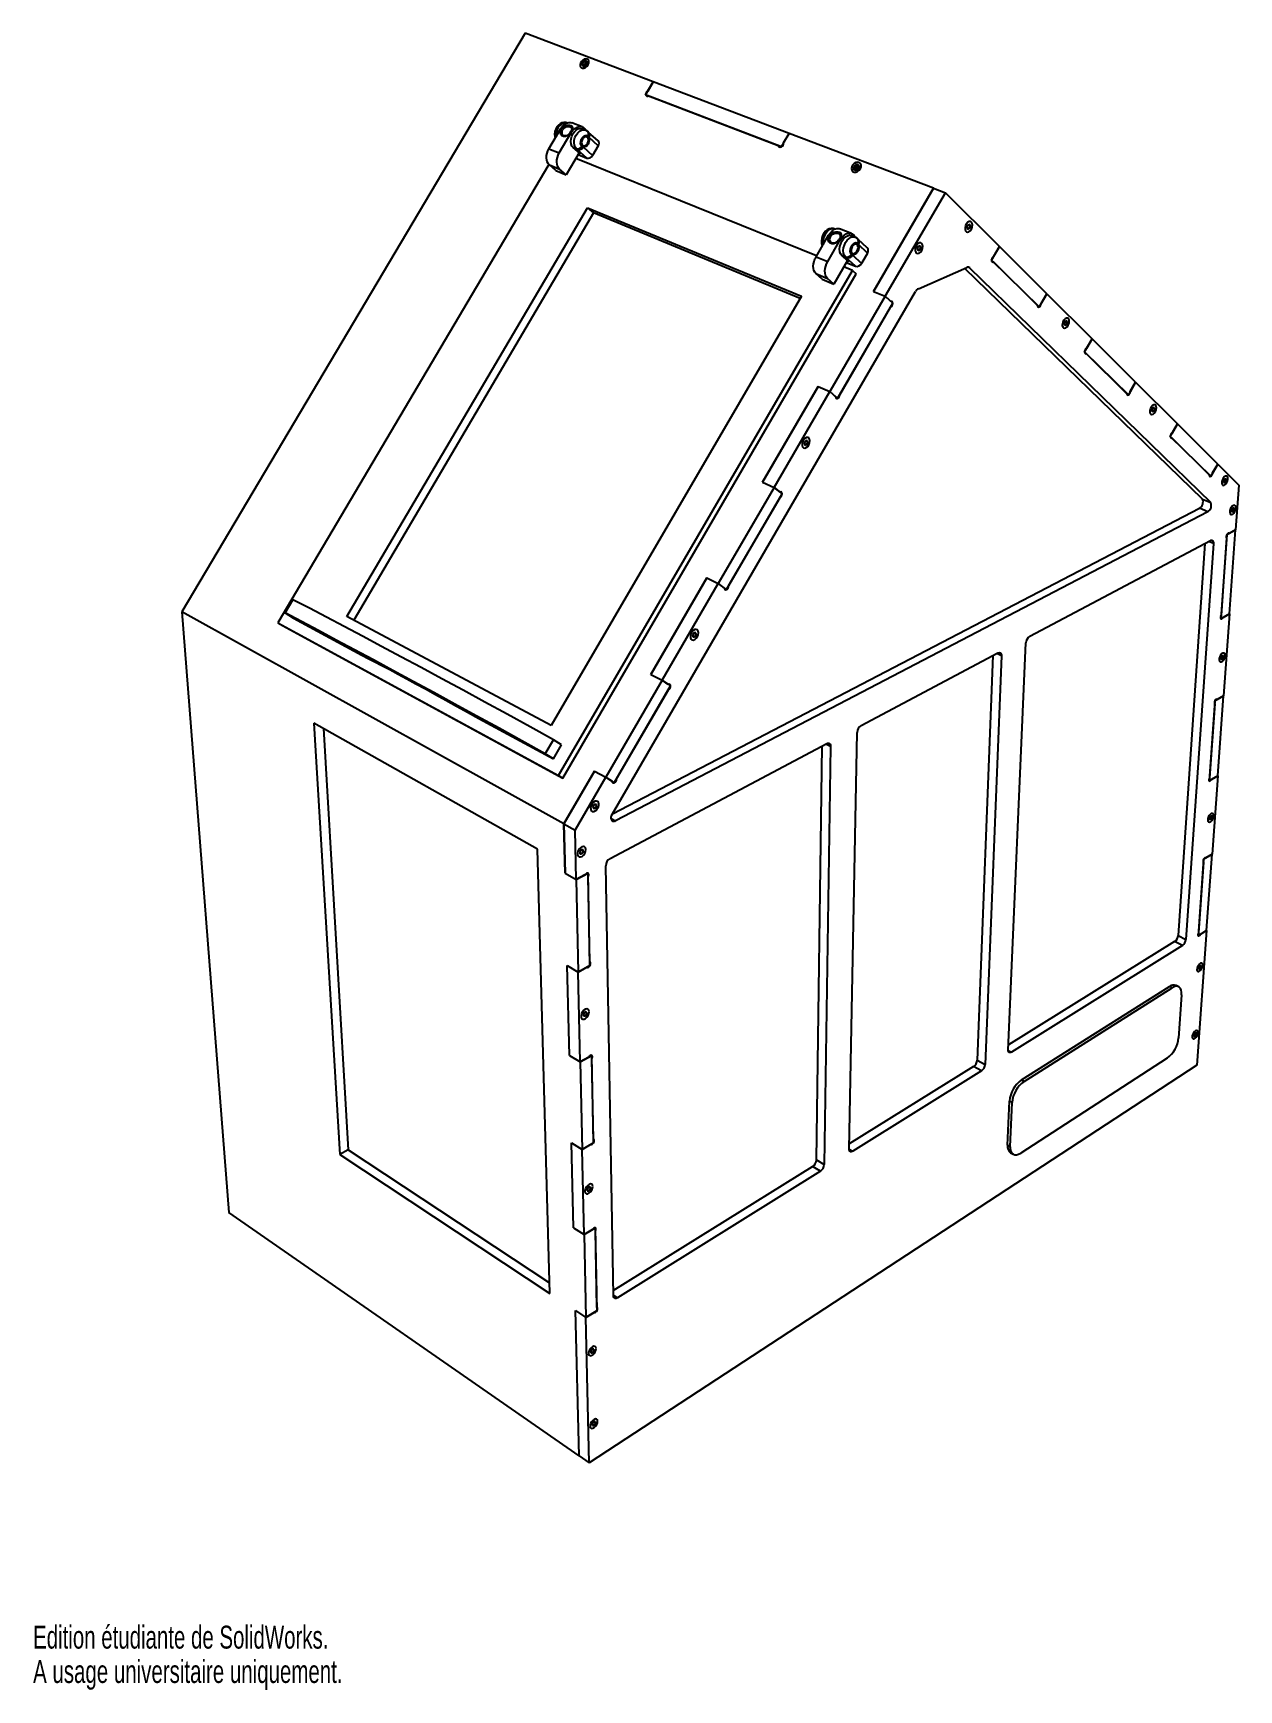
# Model space of a CAD drawing. Extents: x 0 to 270, y 0 to 372.
import ezdxf
from ezdxf.enums import TextEntityAlignment as Align

# ---------------------------------------------------------------- set-up
doc = ezdxf.new("R2010")
doc.units = 0
doc.layers.get('0').update_dxf_attribs({"linetype": 'CONTINUOUS'})

msp = doc.modelspace()

# ---------------------------------------------------------------- linework, layer by layer
at = {"color": 7, "linetype": 'CONTINUOUS'}
for p, q in [((110.38, 371.72), (33.37, 241.87)), ((139.13, 360.79), (110.38, 371.72)), ((123.63, 365.33), (123.28, 364.93)), ((123.28, 364.93), (123.35, 364.51)), ((123.61, 364.62), (123.28, 364.93)), ((123.35, 364.51), (123.77, 364.49)), ((123.97, 365.02), (123.61, 364.62)), ((123.61, 364.62), (123.63, 364.49)), ((124.06, 365.31), (123.63, 365.33)), ((123.97, 365.02), (123.63, 365.33)), ((123.77, 364.49), (124.13, 364.89)), ((124.1, 365.02), (123.97, 365.02)), ((124.13, 364.89), (124.06, 365.31)), ((137.42, 357.9), (139.13, 360.79)), ((139.13, 360.79), (137.91, 358.71)), ((169.61, 349.21), (139.13, 360.79)), ((137.42, 357.9), (137.78, 357.57)), ((167.86, 346.22), (137.42, 357.9)), ((138.09, 357.64), (167.15, 346.49)), ((115.72, 345.78), (118.4, 350.32)), ((118.4, 350.32), (118.54, 350.26)), ((120.58, 349.45), (120.73, 349.39)), ((123.19, 350.69), (120.87, 351.62)), ((123.92, 349.95), (123.19, 350.24)), ((126.76, 347.56), (124.63, 349.45)), ((115.72, 345.78), (118.04, 344.84)), ((118.04, 344.84), (120.73, 349.39)), ((118.82, 348.8), (118.84, 348.78)), ((121.16, 346.04), (121.89, 345.75)), ((122.62, 344.76), (121.16, 346.04)), ((122.11, 345.56), (121.89, 345.75)), ((123.07, 346.36), (123.18, 346.32)), ((123.37, 346.18), (125.51, 344.3)), ((124.12, 348.71), (124, 348.76)), ((124.21, 346.75), (124.26, 346.82)), ((124.57, 347.6), (124.58, 347.69)), ((126.79, 346.47), (124.66, 348.36)), ((126.79, 346.47), (125.51, 344.3)), ((167.51, 346.16), (167.15, 346.49)), ((167.86, 346.22), (169.61, 349.21)), ((168.36, 347.07), (169.61, 349.21)), ((201.98, 336.91), (169.61, 349.21)), ((115.67, 342.28), (54.92, 239.42)), ((115.81, 342.15), (118.12, 341.2)), ((117.28, 340.88), (115.81, 342.15)), ((122.51, 344.87), (119.59, 339.94)), ((175.75, 321.74), (121.73, 343.56)), ((124.25, 343.69), (122.11, 345.56)), ((122.28, 344.48), (124.25, 343.69)), ((122.45, 344.78), (122.59, 344.72)), ((184.57, 342.08), (184.19, 341.66)), ((185.04, 342.06), (184.57, 342.08)), ((184.89, 341.78), (184.57, 342.08)), ((185.13, 341.61), (185.04, 342.06)), ((117.28, 340.88), (119.59, 339.94)), ((119.59, 339.94), (118.12, 341.2)), ((184.19, 341.66), (184.28, 341.21)), ((184.51, 341.35), (184.19, 341.66)), ((184.28, 341.21), (184.75, 341.18)), ((184.89, 341.78), (184.51, 341.35)), ((184.51, 341.35), (184.54, 341.19)), ((184.75, 341.18), (185.13, 341.61)), ((185.1, 341.77), (184.89, 341.78)), ((201.98, 336.91), (188.51, 313.74)), ((188.51, 313.74), (201.98, 336.9)), ((191.16, 312.67), (204.65, 335.89)), ((201.98, 336.9), (201.98, 336.91)), ((201.98, 336.9), (204.65, 335.89)), ((204.65, 335.89), (216.76, 323.82)), ((70.35, 240.86), (124.37, 332.55)), ((125.72, 331.39), (71.92, 240.03)), ((124.37, 332.55), (172.38, 312.68)), ((124.37, 332.55), (125.72, 331.39)), ((172.09, 312.17), (125.72, 331.39)), ((179.87, 327.75), (179.8, 327.78)), ((183.56, 326.78), (180.94, 327.81)), ((209.57, 328.38), (209.55, 327.85)), ((209.55, 327.85), (209.88, 327.73)), ((209.91, 328.78), (209.57, 328.38)), ((209.88, 327.73), (210.21, 328.14)), ((210.23, 328.66), (209.91, 328.78)), ((210.21, 328.14), (210.23, 328.66)), ((175.65, 321.56), (178.46, 326.38)), ((178.26, 320.51), (181.08, 325.34)), ((178.46, 326.38), (178.62, 326.32)), ((180.91, 325.4), (181.08, 325.34)), ((184.38, 325.96), (183.56, 326.29)), ((184.62, 324.65), (184.53, 324.68)), ((184.56, 324.66), (184.79, 324.54)), ((185.05, 323.75), (185.04, 323.9)), ((187.14, 323.52), (185.11, 325.43)), ((187.19, 322.37), (185.16, 324.28)), ((198.42, 323.61), (198.41, 323.08)), ((198.77, 324.01), (198.42, 323.61)), ((199.1, 323.89), (198.77, 324.01)), ((199.08, 323.37), (199.1, 323.89)), ((215.01, 320.8), (216.76, 323.83)), ((216.76, 323.82), (215.48, 321.6)), ((216.76, 323.83), (216.76, 323.83)), ((227.38, 313.25), (216.76, 323.83)), ((175.65, 321.56), (178.26, 320.51)), ((182.67, 320.67), (179.61, 315.42)), ((181.4, 321.85), (182.22, 321.52)), ((182.8, 320.55), (181.4, 321.85)), ((182.43, 321.33), (182.22, 321.52)), ((184.47, 319.43), (182.43, 321.33)), ((182.43, 320.25), (184.47, 319.43)), ((182.61, 320.57), (182.74, 320.52)), ((183.52, 322.15), (183.61, 322.11)), ((183.81, 321.96), (185.85, 320.06)), ((184.43, 322.36), (184.54, 322.46)), ((187.19, 322.37), (185.85, 320.06)), ((198.41, 323.08), (198.74, 322.96)), ((198.74, 322.96), (199.08, 323.37)), ((215.01, 320.8), (225.67, 310.29)), ((215.06, 320.54), (215.43, 320.39)), ((215.43, 320.39), (225.27, 310.69)), ((117.84, 205.15), (183.82, 318.48)), ((118.82, 204.53), (184.67, 317.69)), ((175.6, 317.77), (178.21, 316.7)), ((177.01, 316.48), (175.6, 317.77)), ((177.01, 316.48), (179.61, 315.42)), ((179.61, 315.42), (178.21, 316.7)), ((183.82, 318.48), (181.85, 319.27)), ((183.82, 318.48), (184.67, 317.69)), ((198.62, 314.38), (209.48, 319.13)), ((262.31, 267.18), (209.04, 318.94)), ((210.1, 319.05), (264.17, 266.4)), ((172.38, 312.68), (116.23, 216.35)), ((129.96, 196.56), (197.96, 313.73)), ((191.16, 312.67), (178.74, 291.28)), ((188.51, 313.74), (191.16, 312.67)), ((192.41, 311.51), (191.16, 312.67)), ((191.16, 312.67), (192.86, 311.1)), ((227.38, 313.25), (225.67, 310.29)), ((226.12, 311.07), (227.38, 313.25)), ((227.38, 313.25), (237.56, 303.11)), ((227.38, 313.25), (227.38, 313.25)), ((180.47, 289.77), (192.86, 311.1)), ((180.95, 290.6), (192.38, 310.27)), ((192.38, 310.27), (192.38, 310.27)), ((225.3, 310.44), (225.67, 310.29)), ((226.12, 311.07), (226.12, 311.07)), ((231.38, 306.77), (231.36, 306.27)), ((231.36, 306.27), (231.65, 306.17)), ((231.7, 307.16), (231.38, 306.77)), ((231.65, 306.17), (231.97, 306.56)), ((232, 307.05), (231.7, 307.16)), ((231.97, 306.56), (232, 307.05)), ((235.89, 300.21), (237.56, 303.11)), ((237.56, 303.11), (236.33, 300.98)), ((247.33, 293.38), (237.56, 303.11)), ((237.56, 303.11), (237.56, 303.11)), ((235.89, 300.21), (245.7, 290.53)), ((235.92, 299.97), (236.27, 299.83)), ((236.27, 299.83), (245.32, 290.9)), ((163.66, 270.99), (176.11, 292.41)), ((176.11, 292.41), (163.66, 270.99)), ((166.25, 269.8), (178.74, 291.28)), ((176.11, 292.41), (178.74, 291.28)), ((176.11, 292.41), (178.74, 291.28)), ((176.11, 292.41), (176.11, 292.41)), ((178.74, 291.28), (180.01, 290.17)), ((180.47, 289.77), (178.74, 291.28)), ((180.04, 289.96), (180.47, 289.77)), ((180.95, 290.6), (180.95, 290.6)), ((245.35, 290.67), (245.7, 290.53)), ((247.33, 293.38), (245.7, 290.53)), ((246.13, 291.29), (247.33, 293.38)), ((246.13, 291.29), (246.13, 291.29)), ((247.33, 293.38), (256.72, 284.03)), ((247.33, 293.38), (247.33, 293.38)), ((250.98, 287.34), (250.96, 286.87)), ((250.96, 286.87), (251.23, 286.78)), ((251.29, 287.72), (250.98, 287.34)), ((251.23, 286.78), (251.54, 287.16)), ((251.57, 287.62), (251.29, 287.72)), ((251.54, 287.16), (251.57, 287.62)), ((255.12, 281.24), (256.72, 284.03)), ((256.72, 284.03), (255.54, 281.98)), ((256.71, 284.03), (256.72, 284.03)), ((265.74, 275.04), (256.72, 284.03)), ((173.04, 279.91), (173.03, 279.4)), ((173.03, 279.4), (173.38, 279.3)), ((173.39, 280.33), (173.04, 279.91)), ((173.38, 279.3), (173.73, 279.72)), ((173.73, 280.23), (173.39, 280.33)), ((173.73, 279.72), (173.73, 280.23)), ((255.12, 281.24), (264.17, 272.3)), ((255.14, 281.02), (255.47, 280.88)), ((255.47, 280.88), (263.83, 272.64)), ((263.85, 272.44), (264.17, 272.3)), ((265.74, 275.04), (264.17, 272.3)), ((264.59, 273.03), (265.74, 275.04)), ((264.59, 273.03), (264.59, 273.03)), ((265.74, 275.04), (270.49, 270.31)), ((265.74, 275.04), (265.74, 275.04)), ((267.09, 271.38), (267.06, 270.93)), ((267.38, 271.75), (267.09, 271.38)), ((267.64, 271.66), (267.38, 271.75)), ((267.61, 271.22), (267.64, 271.66)), ((166.25, 269.8), (153.72, 248.22)), ((155.55, 246.85), (168.04, 268.36)), ((163.66, 270.99), (166.25, 269.8)), ((167.57, 268.74), (166.25, 269.8)), ((166.25, 269.8), (168.04, 268.36)), ((267.06, 270.93), (267.32, 270.85)), ((267.32, 270.85), (267.61, 271.22)), ((270.49, 270.31), (269.76, 260.25)), ((129.97, 196.58), (261.65, 265.11)), ((263.51, 264.32), (130.69, 194.95)), ((156.03, 247.68), (167.56, 267.53)), ((167.56, 267.53), (167.56, 267.53)), ((263.51, 264.32), (261.65, 265.11)), ((262.31, 267.18), (264.17, 266.4)), ((268.88, 264.82), (268.85, 264.38)), ((268.85, 264.38), (269.11, 264.3)), ((269.17, 265.18), (268.88, 264.82)), ((269.11, 264.3), (269.39, 264.66)), ((269.43, 265.1), (269.17, 265.18)), ((269.39, 264.66), (269.43, 265.1)), ((267.79, 259.2), (269.76, 260.25)), ((269.76, 260.25), (268.31, 259.48)), ((268.4, 241.41), (269.76, 260.25)), ((223.58, 236.42), (264.1, 257.88)), ((262.87, 257.23), (256.86, 169.25)), ((264.77, 257.23), (258.6, 168.36)), ((267.79, 259.2), (266.44, 240.34)), ((267.73, 258.46), (266.49, 241.06)), ((268.2, 259.52), (268.31, 259.48)), ((138.58, 227.85), (151.15, 249.47)), ((151.15, 249.47), (138.58, 227.85)), ((151.15, 249.47), (153.72, 248.22)), ((151.15, 249.47), (153.72, 248.22)), ((151.15, 249.47), (151.15, 249.47)), ((141.13, 226.55), (153.72, 248.22)), ((153.72, 248.22), (155.06, 247.21)), ((155.55, 246.85), (153.72, 248.22)), ((155.08, 247.08), (155.55, 246.85)), ((156.03, 247.68), (156.03, 247.68)), ((119.08, 194.31), (33.37, 241.87)), ((33.37, 241.87), (43.91, 107.11)), ((56.53, 241.64), (58.28, 244.6)), ((56.53, 241.64), (58.41, 240.45)), ((54.92, 239.42), (55.92, 238.79)), ((54.92, 239.42), (117.84, 205.15)), ((55.92, 238.79), (118.82, 204.53)), ((58.41, 240.45), (73.76, 232.14)), ((116.23, 216.35), (70.35, 240.86)), ((268.4, 241.41), (266.44, 240.34)), ((266.96, 240.62), (268.4, 241.41)), ((268.4, 241.41), (267.07, 223.03)), ((148.35, 237.23), (148, 236.8)), ((148, 236.8), (148, 236.3)), ((148, 236.3), (148.36, 236.22)), ((148.71, 237.15), (148.35, 237.23)), ((148.36, 236.22), (148.71, 236.65)), ((148.71, 236.65), (148.71, 237.15)), ((218.75, 143.55), (222.71, 234.91)), ((185.75, 216.39), (216.44, 232.64)), ((215.33, 232.05), (211.82, 141.29)), ((217.23, 232), (213.57, 140.32)), ((266.5, 231.68), (266.47, 231.26)), ((266.47, 231.26), (266.73, 231.2)), ((266.79, 232.05), (266.5, 231.68)), ((266.73, 231.2), (267.01, 231.56)), ((267.04, 231.98), (266.79, 232.05)), ((267.01, 231.56), (267.04, 231.98)), ((138.58, 227.85), (141.13, 226.55)), ((141.13, 226.55), (128.48, 204.78)), ((130.39, 203.54), (143, 225.24)), ((130.88, 204.38), (142.51, 224.41)), ((142.5, 225.59), (141.13, 226.55)), ((141.13, 226.55), (143, 225.24)), ((142.51, 224.41), (142.51, 224.41)), ((265.13, 221.92), (263.85, 203.94)), ((265.08, 221.22), (263.89, 204.63)), ((265.13, 221.92), (267.07, 223.03)), ((265.56, 222.25), (265.64, 222.22)), ((267.07, 223.03), (265.64, 222.22)), ((265.76, 205.07), (267.07, 223.03)), ((63, 216.87), (68.83, 120.13)), ((113.12, 188.61), (63, 216.87)), ((65.11, 215.69), (70.67, 121.17)), ((99.99, 217.93), (116.74, 208.86)), ((114.91, 210.04), (116.75, 213.19)), ((116.74, 208.86), (118.57, 212.01)), ((118.57, 212.01), (116.75, 213.19)), ((129.42, 186.56), (178.04, 212.31)), ((183.05, 121.31), (184.85, 214.82)), ((116.74, 208.86), (114.91, 210.04)), ((175.72, 118.89), (177.04, 211.78)), ((178.92, 211.67), (177.48, 117.84)), ((117.84, 205.15), (118.82, 204.53)), ((119.08, 194.31), (125.96, 206.14)), ((125.96, 206.14), (119.08, 194.31)), ((121.59, 192.92), (128.48, 204.78)), ((125.96, 206.14), (128.48, 204.78)), ((125.96, 206.14), (128.48, 204.78)), ((125.96, 206.14), (125.96, 206.14)), ((128.48, 204.78), (129.89, 203.87)), ((130.39, 203.54), (128.48, 204.78)), ((265.76, 205.07), (263.85, 203.94)), ((264.36, 204.24), (265.76, 205.07)), ((265.76, 205.07), (264.49, 187.52)), ((129.89, 203.81), (130.39, 203.54)), ((130.88, 204.38), (130.88, 204.38)), ((125.99, 198.73), (125.63, 198.3)), ((125.63, 198.3), (125.64, 197.8)), ((125.64, 197.8), (126.01, 197.75)), ((126.36, 198.68), (125.99, 198.73)), ((126.01, 197.75), (126.37, 198.18)), ((126.37, 198.18), (126.36, 198.68)), ((119.08, 194.31), (121.59, 192.92)), ((119.34, 183.21), (119.08, 194.31)), ((119.08, 194.31), (119.34, 183.21)), ((263.92, 195.72), (263.89, 195.32)), ((263.89, 195.32), (264.14, 195.27)), ((264.2, 196.08), (263.92, 195.72)), ((264.14, 195.27), (264.42, 195.63)), ((264.45, 196.03), (264.2, 196.08)), ((264.42, 195.63), (264.45, 196.03)), ((121.83, 181.8), (121.59, 192.92)), ((115.92, 88.92), (113.12, 188.61)), ((123.03, 188.53), (122.67, 188.09)), ((122.67, 188.09), (122.68, 187.6)), ((122.68, 187.6), (123.06, 187.55)), ((123.41, 188.48), (123.03, 188.53)), ((123.06, 187.55), (123.42, 187.99)), ((123.42, 187.99), (123.41, 188.48)), ((262.59, 186.37), (261.37, 169.2)), ((262.59, 186.37), (264.49, 187.52)), ((263.04, 186.71), (263.1, 186.68)), ((264.49, 187.52), (263.1, 186.68)), ((263.25, 170.38), (264.49, 187.52)), ((119.34, 183.21), (121.83, 181.8)), ((121.83, 181.8), (124.49, 183.21)), ((123.79, 182.84), (121.83, 181.8)), ((124.48, 183.22), (124.49, 183.21)), ((124.92, 162.5), (124.49, 183.21)), ((124.9, 163.29), (124.51, 182.4)), ((130.19, 88.39), (128.46, 184.9)), ((262.55, 185.7), (261.42, 169.86)), ((121.83, 181.8), (122.3, 161.06)), ((256.09, 167.88), (218.8, 144.7)), ((257.82, 166.99), (256.09, 167.88)), ((256.86, 169.25), (258.6, 168.36)), ((263.25, 170.38), (261.06, 140.18)), ((263.25, 170.38), (261.37, 169.2)), ((261.87, 169.52), (263.25, 170.38)), ((257.82, 166.99), (219.48, 143.08)), ((119.84, 162.5), (122.3, 161.06)), ((120.32, 142.36), (119.84, 162.5)), ((124.92, 162.5), (122.3, 161.06)), ((122.3, 161.06), (124.22, 162.12)), ((122.75, 140.89), (122.3, 161.06)), ((261.51, 162.15), (261.49, 161.77)), ((261.49, 161.77), (261.73, 161.73)), ((261.79, 162.51), (261.51, 162.15)), ((261.73, 161.73), (262, 162.09)), ((262.03, 162.48), (261.79, 162.51)), ((262, 162.09), (262.03, 162.48)), ((221.74, 136.85), (254.93, 157.81)), ((222.32, 136.52), (255.5, 157.51)), ((255.5, 157.51), (254.93, 157.81)), ((257, 157.74), (256.42, 158.04)), ((257.66, 155.95), (256.98, 146.25)), ((123.82, 152.1), (123.46, 151.67)), ((123.46, 151.67), (123.47, 151.2)), ((123.47, 151.2), (123.84, 151.17)), ((124.18, 152.07), (123.82, 152.1)), ((123.84, 151.17), (124.19, 151.6)), ((124.19, 151.6), (124.18, 152.07)), ((260.43, 147.04), (260.4, 146.66)), ((260.4, 146.66), (260.65, 146.64)), ((260.7, 147.4), (260.43, 147.04)), ((260.65, 146.64), (260.91, 146.99)), ((260.94, 147.37), (260.7, 147.4)), ((260.91, 146.99), (260.94, 147.37)), ((120.32, 142.36), (122.75, 140.89)), ((122.75, 140.89), (125.33, 142.36)), ((124.65, 141.97), (122.75, 140.89)), ((125.73, 122.76), (125.33, 142.36)), ((125.72, 123.5), (125.35, 141.59)), ((211.82, 141.29), (213.57, 140.32)), ((254.43, 141.73), (221.58, 120.43)), ((122.75, 140.89), (123.19, 121.26)), ((261.06, 140.18), (124.76, 50.93)), ((211, 139.85), (183.07, 122.49)), ((212.75, 138.88), (183.86, 120.86)), ((212.75, 138.88), (211, 139.85)), ((221.74, 136.85), (222.32, 136.52)), ((218.62, 122.19), (219.05, 132.11)), ((219.63, 131.78), (219.05, 132.11)), ((219.19, 121.86), (219.63, 131.78)), ((120.8, 122.76), (123.19, 121.26)), ((121.25, 103.67), (120.8, 122.76)), ((125.73, 122.76), (123.19, 121.26)), ((70.67, 121.17), (68.83, 120.13)), ((68.83, 120.13), (115.92, 88.92)), ((70.67, 121.17), (115.85, 91.33)), ((123.19, 121.26), (125.06, 122.36)), ((123.62, 102.15), (123.19, 121.26)), ((218.62, 122.19), (219.19, 121.86)), ((219.28, 120.48), (219.85, 120.16)), ((130.16, 89.6), (174.87, 117.39)), ((176.62, 116.34), (131.12, 87.96)), ((176.62, 116.34), (174.87, 117.39)), ((175.72, 118.89), (177.48, 117.84)), ((124.66, 112.84), (124.32, 112.41)), ((124.32, 112.41), (124.33, 111.97)), ((124.33, 111.97), (124.68, 111.96)), ((125.01, 112.82), (124.66, 112.84)), ((124.68, 111.96), (125.02, 112.38)), ((125.02, 112.38), (125.01, 112.82)), ((122.48, 52.51), (43.91, 107.11)), ((121.25, 103.67), (123.62, 102.15)), ((123.62, 102.15), (126.13, 103.67)), ((125.46, 103.27), (123.62, 102.15)), ((123.62, 102.15), (124.03, 83.54)), ((126.51, 85.09), (126.13, 103.67)), ((126.49, 85.79), (126.14, 102.95)), ((121.7, 85.09), (124.03, 83.54)), ((122.48, 52.51), (121.7, 85.09)), ((126.51, 85.09), (124.03, 83.54)), ((124.03, 83.54), (125.85, 84.68)), ((124.76, 50.93), (124.03, 83.54)), ((125.44, 76.44), (125.11, 76.02)), ((125.11, 76.02), (125.12, 75.6)), ((125.12, 75.6), (125.46, 75.6)), ((125.78, 76.44), (125.44, 76.44)), ((125.46, 75.6), (125.79, 76.03)), ((125.79, 76.03), (125.78, 76.44)), ((125.79, 60.14), (125.46, 59.71)), ((125.46, 59.71), (125.47, 59.31)), ((126.13, 60.15), (125.79, 60.14)), ((125.81, 59.32), (126.14, 59.74)), ((126.14, 59.74), (126.13, 60.15)), ((125.47, 59.31), (125.81, 59.32)), ((122.48, 52.51), (124.76, 50.93))]:
    msp.add_line(p, q, dxfattribs=at)
at = {"color": 8, "linetype": 'CONTINUOUS'}
for p, q in [((122.59, 344.72), (122.62, 344.77)), ((182.74, 320.52), (182.78, 320.57)), ((210.1, 319.05), (209.74, 319.19)), ((264.77, 257.23), (263.72, 257.68)), ((217.23, 232), (216.17, 232.5)), ((178.92, 211.67), (177.86, 212.21)), ((129.69, 195.5), (130.69, 194.95)), ((218.75, 143.48), (219.48, 143.08)), ((183.05, 121.34), (183.86, 120.86)), ((130.18, 88.58), (131.12, 87.96))]:
    msp.add_line(p, q, dxfattribs=at)
at = {"color": 7, "linetype": 'CONTINUOUS'}
for points in [[(124.69, 365.4), (124.57, 365.7), (124.33, 365.89), (124.01, 365.95), (123.64, 365.87), (123.29, 365.66), (122.99, 365.35), (122.79, 364.98), (122.71, 364.6), (122.76, 364.26), (122.94, 364.01), (123.23, 363.88), (123.58, 363.89), (123.95, 364.03), (124.28, 364.3), (124.53, 364.65), (124.68, 365.03), (124.69, 365.4)], [(124.04, 365.48), (123.84, 365.5), (123.62, 365.44), (123.41, 365.29), (123.24, 365.08), (123.15, 364.85), (123.14, 364.63), (123.22, 364.45), (123.37, 364.34), (123.57, 364.31), (123.79, 364.38), (124, 364.53), (124.16, 364.73), (124.26, 364.96), (124.27, 365.19), (124.19, 365.37), (124.04, 365.48)], [(137.91, 358.71), (137.69, 358.57), (137.53, 358.36), (137.43, 358.12), (137.42, 357.9), (137.5, 357.71), (137.66, 357.6), (137.87, 357.57), (138.09, 357.64)], [(119.83, 351.55), (119.55, 351.65), (119.09, 351.68), (118.65, 351.58), (118.22, 351.38), (117.83, 351.07), (117.49, 350.66), (117.23, 350.17), (117.06, 349.62), (117, 349.05), (117.08, 348.47), (117.17, 348.23)], [(120.58, 349.45), (120.26, 349.04), (119.86, 348.72), (119.42, 348.55), (119, 348.53), (118.64, 348.67), (118.4, 348.96), (118.3, 349.35), (118.35, 349.8), (118.54, 350.26)], [(118.4, 350.32), (118.77, 350.84), (119.21, 351.26), (119.69, 351.55), (120.18, 351.7), (120.65, 351.68), (120.87, 351.62)], [(118.54, 350.26), (118.59, 350.33), (118.92, 350.68), (119.43, 350.96), (119.92, 351.07), (120.32, 351.06), (120.66, 350.98), (120.88, 350.83), (120.99, 350.56), (120.94, 350.23), (120.8, 349.86), (120.58, 349.45)], [(120.51, 349.46), (120.39, 349.29), (120.11, 348.99), (119.78, 348.77), (119.45, 348.65), (119.14, 348.64), (118.9, 348.73), (118.83, 348.8)], [(120.77, 350.5), (120.77, 350.5), (120.82, 350.4), (120.83, 350.24), (120.76, 349.96), (120.61, 349.64), (120.5, 349.46)], [(121.16, 346.04), (120.88, 346.39), (120.7, 346.86), (120.63, 347.4), (120.67, 347.99), (120.83, 348.58), (121.1, 349.13), (121.44, 349.61), (121.85, 349.98), (122.29, 350.22), (122.74, 350.31), (123.16, 350.25), (123.19, 350.24)], [(120.73, 349.39), (121.1, 349.92), (121.54, 350.34), (122.02, 350.63), (122.51, 350.77), (122.97, 350.76), (123.4, 350.59), (123.75, 350.28), (123.96, 349.96)], [(124.41, 349.64), (124.08, 349.87), (123.91, 349.93)], [(124.66, 349.42), (124.48, 349.58), (124.41, 349.65)], [(115.81, 342.15), (115.54, 342.44), (115.35, 342.82), (115.22, 343.25), (115.17, 343.74), (115.19, 344.26), (115.3, 344.78), (115.48, 345.3), (115.72, 345.78)], [(123.12, 346.31), (122.92, 346.6), (122.82, 346.98), (122.84, 347.43), (122.98, 347.87), (123.22, 348.27), (123.52, 348.57), (123.86, 348.74), (124.19, 348.75), (124.47, 348.6)], [(124.33, 348.37), (124.08, 348.49), (123.78, 348.45), (123.48, 348.26), (123.23, 347.95), (123.07, 347.57), (123.02, 347.17), (123.09, 346.81), (123.26, 346.55), (123.52, 346.43), (123.82, 346.47), (124.11, 346.65), (124.36, 346.96), (124.52, 347.35), (124.57, 347.75), (124.51, 348.11), (124.33, 348.37)], [(124.21, 346.75), (124.2, 346.74), (123.91, 346.46), (123.59, 346.3), (123.28, 346.29), (123.04, 346.4)], [(124.66, 348.36), (124.76, 348.02), (124.77, 347.63), (124.68, 347.22), (124.5, 346.83), (124.26, 346.51), (123.97, 346.28), (123.66, 346.17), (123.37, 346.18)], [(123.95, 348.75), (124.02, 348.74), (124.29, 348.6)], [(167.15, 346.49), (167.24, 346.3), (167.41, 346.18), (167.62, 346.15), (167.86, 346.22), (168.08, 346.37), (168.26, 346.59), (168.35, 346.83), (168.36, 347.07)], [(118.12, 341.2), (117.86, 341.5), (117.66, 341.87), (117.54, 342.31), (117.49, 342.8), (117.51, 343.31), (117.62, 343.84), (117.8, 344.36), (118.04, 344.84)], [(122.62, 344.76), (122.64, 344.75), (122.66, 344.73), (122.66, 344.72), (122.66, 344.71), (122.65, 344.71), (122.64, 344.71), (122.62, 344.72), (122.59, 344.72)], [(185.74, 342.14), (185.59, 342.46), (185.32, 342.68), (184.96, 342.75), (184.56, 342.67), (184.17, 342.45), (183.85, 342.12), (183.64, 341.73), (183.57, 341.32), (183.64, 340.95), (183.85, 340.68), (184.17, 340.53), (184.56, 340.54), (184.96, 340.69), (185.32, 340.97), (185.6, 341.34), (185.74, 341.75), (185.74, 342.14)], [(184.31, 341.03), (184.53, 341), (184.78, 341.06), (185, 341.22), (185.18, 341.44), (185.28, 341.68), (185.28, 341.92), (185.19, 342.12), (185.02, 342.24), (184.79, 342.27), (184.55, 342.2), (184.32, 342.05), (184.15, 341.83), (184.05, 341.58), (184.05, 341.34), (184.14, 341.15), (184.31, 341.03)], [(179.78, 327.77), (179.5, 327.87), (179.03, 327.89), (178.58, 327.79), (178.15, 327.58), (177.75, 327.26), (177.39, 326.84), (177.1, 326.32), (176.91, 325.75), (176.83, 325.15), (176.88, 324.54), (177.04, 324.05), (177.07, 324)], [(178.46, 326.38), (178.85, 326.94), (179.3, 327.4), (179.78, 327.71), (180.27, 327.88), (180.73, 327.88), (180.94, 327.81)], [(178.62, 326.32), (178.67, 326.4), (179.02, 326.77), (179.56, 327.06), (180.09, 327.17), (180.52, 327.17), (180.89, 327.07), (181.15, 326.91), (181.3, 326.6), (181.27, 326.25), (181.14, 325.85), (180.91, 325.4)], [(210.73, 328.62), (210.69, 329.01), (210.54, 329.3), (210.3, 329.45), (210.01, 329.44), (209.7, 329.27), (209.42, 328.96), (209.2, 328.56), (209.07, 328.12), (209.06, 327.69), (209.16, 327.34), (209.36, 327.12), (209.63, 327.05), (209.93, 327.14), (210.23, 327.39), (210.49, 327.75), (210.66, 328.18), (210.73, 328.62)], [(210.19, 328.39), (210.16, 328.22), (210.1, 328.06), (210, 327.93), (209.88, 327.85), (209.77, 327.83), (209.67, 327.88), (209.61, 327.98), (209.59, 328.13), (209.62, 328.3), (209.69, 328.46), (209.79, 328.59), (209.91, 328.67), (210.02, 328.69), (210.11, 328.64), (210.18, 328.53), (210.19, 328.39)], [(180.91, 325.4), (180.57, 324.97), (180.14, 324.64), (179.66, 324.46), (179.19, 324.45), (178.79, 324.61), (178.51, 324.92), (178.38, 325.34), (178.42, 325.83), (178.62, 326.32)], [(180.86, 325.37), (181.03, 325.72), (181.14, 326.03), (181.15, 326.31), (181.02, 326.55), (180.8, 326.69), (180.48, 326.77), (180.11, 326.79), (179.67, 326.72), (179.21, 326.5), (178.93, 326.21), (178.89, 326.15)], [(180.82, 325.42), (180.7, 325.24), (180.4, 324.92), (180.04, 324.69), (179.67, 324.58), (179.33, 324.58), (179.04, 324.69), (178.96, 324.77)], [(181.4, 321.85), (181.14, 322.2), (180.98, 322.68), (180.93, 323.25), (181, 323.86), (181.18, 324.48), (181.46, 325.07), (181.82, 325.58), (182.23, 325.99), (182.68, 326.25), (183.12, 326.36), (183.53, 326.3), (183.56, 326.29)], [(181.08, 325.34), (181.47, 325.9), (181.92, 326.36), (182.4, 326.67), (182.88, 326.84), (183.35, 326.84), (183.76, 326.68), (184.09, 326.36), (184.3, 325.99)], [(183.57, 322.1), (183.38, 322.38), (183.3, 322.79), (183.34, 323.25), (183.49, 323.72), (183.74, 324.15), (184.05, 324.47), (184.39, 324.65), (184.71, 324.67), (184.99, 324.53)], [(184.84, 324.28), (184.59, 324.4), (184.3, 324.35), (184, 324.15), (183.74, 323.81), (183.57, 323.41), (183.5, 322.98), (183.55, 322.61), (183.72, 322.35), (183.97, 322.23), (184.26, 322.28), (184.56, 322.48), (184.82, 322.81), (184.99, 323.22), (185.06, 323.64), (185, 324.01), (184.84, 324.28)], [(185.16, 324.28), (185.25, 323.93), (185.24, 323.52), (185.14, 323.09), (184.95, 322.68), (184.7, 322.34), (184.41, 322.09), (184.1, 321.96), (183.81, 321.96)], [(184.91, 325.63), (184.55, 325.88), (184.37, 325.95)], [(184.79, 324.54), (184.97, 324.26), (185.04, 323.9)], [(185.15, 325.4), (184.97, 325.57), (184.9, 325.63)], [(199.61, 323.85), (199.56, 324.25), (199.41, 324.54), (199.16, 324.69), (198.86, 324.68), (198.55, 324.5), (198.26, 324.19), (198.04, 323.79), (197.91, 323.34), (197.9, 322.91), (198.01, 322.56), (198.21, 322.34), (198.49, 322.27), (198.8, 322.36), (199.11, 322.61), (199.36, 322.97), (199.54, 323.41), (199.61, 323.85)], [(198.44, 323.35), (198.47, 323.52), (198.54, 323.69), (198.64, 323.82), (198.76, 323.9), (198.88, 323.92), (198.98, 323.87), (199.04, 323.77), (199.06, 323.62), (199.03, 323.45), (198.96, 323.29), (198.86, 323.15), (198.74, 323.07), (198.62, 323.05), (198.53, 323.1), (198.46, 323.21), (198.44, 323.35)], [(175.6, 317.77), (175.35, 318.06), (175.17, 318.45), (175.06, 318.9), (175.03, 319.41), (175.07, 319.95), (175.2, 320.5), (175.39, 321.05), (175.65, 321.56)], [(178.21, 316.7), (177.96, 317), (177.78, 317.39), (177.67, 317.84), (177.64, 318.35), (177.68, 318.89), (177.81, 319.45), (178, 319.99), (178.26, 320.51)], [(182.8, 320.55), (182.82, 320.53), (182.83, 320.52), (182.83, 320.51), (182.83, 320.5), (182.82, 320.5), (182.8, 320.5), (182.77, 320.51), (182.74, 320.52)], [(215.48, 321.6), (215.31, 321.48), (215.16, 321.29), (215.06, 321.05), (215.01, 320.8), (215.04, 320.59), (215.13, 320.43), (215.27, 320.36), (215.43, 320.39)], [(192.38, 310.27), (192.56, 310.4), (192.71, 310.6), (192.81, 310.84), (192.86, 311.09), (192.83, 311.32), (192.73, 311.47), (192.58, 311.54), (192.41, 311.51)], [(225.27, 310.69), (225.29, 310.48), (225.37, 310.33), (225.51, 310.26), (225.67, 310.29), (225.83, 310.41), (225.98, 310.6), (226.08, 310.83), (226.12, 311.07)], [(232.46, 307.02), (232.43, 307.39), (232.29, 307.66), (232.07, 307.8), (231.8, 307.78), (231.51, 307.61), (231.24, 307.31), (231.04, 306.93), (230.91, 306.51), (230.89, 306.11), (230.98, 305.78), (231.16, 305.58), (231.41, 305.52), (231.7, 305.61), (231.98, 305.85), (232.22, 306.2), (232.39, 306.61), (232.46, 307.02)], [(231.96, 306.79), (231.93, 306.63), (231.86, 306.48), (231.77, 306.35), (231.66, 306.27), (231.55, 306.25), (231.47, 306.3), (231.41, 306.39), (231.4, 306.53), (231.42, 306.69), (231.49, 306.85), (231.59, 306.97), (231.69, 307.05), (231.8, 307.07), (231.89, 307.03), (231.94, 306.93), (231.96, 306.79)], [(236.33, 300.98), (236.17, 300.86), (236.03, 300.67), (235.93, 300.44), (235.89, 300.21), (235.91, 300), (235.99, 299.86), (236.12, 299.8), (236.27, 299.83)], [(180.01, 290.17), (180.05, 289.95), (180.14, 289.8), (180.29, 289.74), (180.47, 289.77), (180.65, 289.9), (180.81, 290.1), (180.91, 290.35), (180.95, 290.6)], [(245.32, 290.9), (245.34, 290.7), (245.42, 290.56), (245.54, 290.5), (245.7, 290.53), (245.85, 290.65), (245.99, 290.83), (246.09, 291.06), (246.13, 291.29)], [(252, 287.61), (251.97, 287.96), (251.85, 288.21), (251.65, 288.34), (251.39, 288.31), (251.12, 288.14), (250.86, 287.85), (250.66, 287.48), (250.55, 287.08), (250.52, 286.7), (250.6, 286.4), (250.77, 286.2), (251, 286.15), (251.27, 286.25), (251.53, 286.48), (251.76, 286.82), (251.93, 287.21), (252, 287.61)], [(251.52, 287.38), (251.5, 287.23), (251.43, 287.08), (251.34, 286.96), (251.24, 286.88), (251.14, 286.86), (251.06, 286.9), (251.01, 286.99), (251, 287.12), (251.03, 287.27), (251.09, 287.42), (251.18, 287.54), (251.28, 287.62), (251.38, 287.64), (251.46, 287.6), (251.51, 287.51), (251.52, 287.38)], [(174.27, 280.22), (174.21, 280.6), (174.05, 280.88), (173.79, 281.01), (173.48, 280.98), (173.15, 280.8), (172.86, 280.48), (172.64, 280.07), (172.52, 279.62), (172.51, 279.2), (172.62, 278.87), (172.84, 278.66), (173.13, 278.61), (173.45, 278.72), (173.77, 278.98), (174.03, 279.35), (174.2, 279.78), (174.27, 280.22)], [(173.07, 279.67), (173.09, 279.84), (173.16, 280), (173.27, 280.13), (173.39, 280.22), (173.51, 280.24), (173.61, 280.2), (173.68, 280.1), (173.7, 279.96), (173.67, 279.79), (173.6, 279.63), (173.5, 279.49), (173.38, 279.41), (173.26, 279.38), (173.16, 279.42), (173.09, 279.52), (173.07, 279.67)], [(255.54, 281.98), (255.39, 281.86), (255.25, 281.68), (255.16, 281.46), (255.12, 281.24), (255.13, 281.04), (255.21, 280.91), (255.33, 280.85), (255.47, 280.88)], [(263.83, 272.64), (263.84, 272.45), (263.92, 272.32), (264.03, 272.27), (264.17, 272.3), (264.32, 272.42), (264.45, 272.59), (264.55, 272.81), (264.59, 273.03)], [(268.05, 271.66), (268.03, 271.99), (267.92, 272.23), (267.73, 272.34), (267.48, 272.32), (267.23, 272.15), (266.98, 271.87), (266.79, 271.51), (266.67, 271.12), (266.65, 270.76), (266.72, 270.47), (266.87, 270.29), (267.09, 270.25), (267.35, 270.35), (267.6, 270.58), (267.82, 270.9), (267.98, 271.28), (268.05, 271.66)], [(267.6, 271.43), (267.57, 271.28), (267.51, 271.14), (267.42, 271.02), (267.33, 270.95), (267.23, 270.92), (267.16, 270.96), (267.11, 271.04), (267.1, 271.17), (267.13, 271.31), (267.19, 271.46), (267.28, 271.57), (267.38, 271.65), (267.47, 271.67), (267.54, 271.64), (267.59, 271.55), (267.6, 271.43)], [(167.56, 267.53), (167.74, 267.66), (167.89, 267.87), (168, 268.11), (168.04, 268.36), (168, 268.57), (167.9, 268.72), (167.75, 268.78), (167.57, 268.74)], [(269.83, 265.1), (269.81, 265.43), (269.7, 265.67), (269.51, 265.78), (269.27, 265.75), (269.01, 265.58), (268.77, 265.3), (268.58, 264.94), (268.47, 264.56), (268.44, 264.2), (268.51, 263.92), (268.66, 263.74), (268.88, 263.7), (269.13, 263.8), (269.38, 264.03), (269.6, 264.35), (269.76, 264.73), (269.83, 265.1)], [(269.38, 264.87), (269.36, 264.73), (269.29, 264.59), (269.21, 264.47), (269.11, 264.39), (269.02, 264.37), (268.94, 264.4), (268.9, 264.49), (268.89, 264.61), (268.92, 264.75), (268.98, 264.89), (269.07, 265.01), (269.16, 265.09), (269.26, 265.11), (269.33, 265.08), (269.38, 264.99), (269.38, 264.87)], [(264.1, 257.88), (264.24, 257.94), (264.38, 257.95), (264.5, 257.92), (264.61, 257.85), (264.69, 257.74), (264.74, 257.6), (264.77, 257.43), (264.77, 257.23)], [(268.31, 259.48), (268.2, 259.52), (268.06, 259.49), (267.91, 259.37), (267.79, 259.2), (267.69, 258.98), (267.65, 258.77), (267.66, 258.59), (267.73, 258.46)], [(155.06, 247.21), (155.1, 247), (155.2, 246.86), (155.36, 246.8), (155.55, 246.85), (155.73, 246.98), (155.89, 247.19), (155.99, 247.43), (156.03, 247.68)], [(114.91, 210.04), (109.67, 212.93), (104.54, 215.75), (99.53, 218.5), (94.64, 221.17), (89.87, 223.76), (85.23, 226.28), (80.72, 228.72), (76.35, 231.08), (72.11, 233.36), (68, 235.55), (64.04, 237.67), (60.21, 239.7), (56.53, 241.64)], [(116.75, 213.19), (111.5, 216.07), (106.36, 218.88), (101.35, 221.61), (96.45, 224.27), (91.68, 226.85), (87.03, 229.35), (82.52, 231.78), (78.14, 234.12), (73.89, 236.38), (69.78, 238.56), (65.8, 240.66), (61.97, 242.67), (58.28, 244.6)], [(149.26, 237.17), (149.2, 237.54), (149.02, 237.81), (148.76, 237.92), (148.43, 237.88), (148.1, 237.67), (147.8, 237.35), (147.58, 236.93), (147.46, 236.49), (147.46, 236.08), (147.58, 235.76), (147.81, 235.57), (148.11, 235.54), (148.44, 235.66), (148.77, 235.93), (149.03, 236.31), (149.2, 236.74), (149.26, 237.17)], [(266.49, 241.06), (266.4, 240.85), (266.36, 240.64), (266.37, 240.46), (266.44, 240.34), (266.55, 240.29), (266.69, 240.33), (266.83, 240.45), (266.96, 240.62)], [(148.03, 236.57), (148.05, 236.73), (148.12, 236.89), (148.23, 237.03), (148.35, 237.12), (148.48, 237.15), (148.58, 237.12), (148.65, 237.03), (148.68, 236.89), (148.66, 236.72), (148.59, 236.56), (148.48, 236.42), (148.36, 236.33), (148.23, 236.3), (148.13, 236.33), (148.06, 236.43), (148.03, 236.57)], [(73.76, 232.14), (75.14, 231.44), (76.65, 230.66), (78.27, 229.82), (80.01, 228.9), (81.86, 227.92), (83.82, 226.87), (85.87, 225.75), (88.03, 224.58), (90.27, 223.35), (92.59, 222.07), (94.99, 220.73), (97.46, 219.36), (99.99, 217.93)], [(216.44, 232.64), (216.6, 232.71), (216.76, 232.73), (216.9, 232.7), (217.02, 232.64), (217.11, 232.53), (217.18, 232.38), (217.22, 232.2), (217.23, 232)], [(267.44, 232), (267.42, 232.32), (267.3, 232.53), (267.12, 232.63), (266.89, 232.59), (266.63, 232.42), (266.4, 232.14), (266.21, 231.79), (266.1, 231.42), (266.07, 231.07), (266.14, 230.8), (266.29, 230.64), (266.5, 230.62), (266.75, 230.72), (267, 230.95), (267.21, 231.27), (267.37, 231.64), (267.44, 232)], [(267, 231.76), (266.97, 231.62), (266.91, 231.48), (266.83, 231.36), (266.73, 231.29), (266.64, 231.26), (266.57, 231.29), (266.52, 231.37), (266.51, 231.48), (266.54, 231.62), (266.6, 231.76), (266.68, 231.88), (266.78, 231.96), (266.87, 231.98), (266.94, 231.95), (266.99, 231.88), (267, 231.76)], [(142.51, 224.41), (142.7, 224.55), (142.86, 224.75), (142.96, 225), (143, 225.24), (142.96, 225.45), (142.85, 225.59), (142.69, 225.64), (142.5, 225.59)], [(265.64, 222.22), (265.53, 222.26), (265.4, 222.22), (265.25, 222.1), (265.13, 221.92), (265.04, 221.72), (265, 221.51), (265.01, 221.34), (265.08, 221.22)], [(178.04, 212.31), (178.22, 212.38), (178.38, 212.4), (178.54, 212.38), (178.67, 212.32), (178.78, 212.21), (178.86, 212.06), (178.91, 211.88), (178.92, 211.67)], [(263.89, 204.63), (263.81, 204.42), (263.76, 204.22), (263.78, 204.05), (263.85, 203.94), (263.96, 203.9), (264.09, 203.95), (264.23, 204.07), (264.36, 204.24)], [(129.89, 203.87), (129.93, 203.66), (130.04, 203.53), (130.2, 203.49), (130.39, 203.54), (130.58, 203.68), (130.74, 203.89), (130.85, 204.13), (130.88, 204.38)], [(126.93, 198.72), (126.86, 199.08), (126.67, 199.33), (126.4, 199.43), (126.06, 199.37), (125.72, 199.16), (125.42, 198.82), (125.19, 198.4), (125.08, 197.97), (125.09, 197.57), (125.22, 197.26), (125.45, 197.08), (125.76, 197.06), (126.11, 197.2), (126.43, 197.48), (126.7, 197.86), (126.88, 198.3), (126.93, 198.72)], [(125.67, 198.07), (125.69, 198.23), (125.76, 198.39), (125.86, 198.53), (125.99, 198.63), (126.12, 198.66), (126.23, 198.64), (126.3, 198.55), (126.33, 198.41), (126.31, 198.25), (126.24, 198.09), (126.13, 197.95), (126.01, 197.85), (125.88, 197.81), (125.77, 197.84), (125.69, 197.93), (125.67, 198.07)], [(130.69, 194.95), (130.4, 194.85), (130.14, 194.86), (129.92, 194.97), (129.76, 195.19), (129.69, 195.48), (129.7, 195.82), (129.79, 196.2), (129.96, 196.56)], [(264.84, 196.07), (264.82, 196.37), (264.71, 196.57), (264.53, 196.65), (264.3, 196.6), (264.05, 196.43), (263.82, 196.15), (263.64, 195.81), (263.53, 195.45), (263.5, 195.12), (263.57, 194.87), (263.72, 194.72), (263.93, 194.71), (264.17, 194.82), (264.41, 195.05), (264.62, 195.37), (264.77, 195.72), (264.84, 196.07)], [(264.41, 195.82), (264.38, 195.68), (264.32, 195.55), (264.24, 195.43), (264.15, 195.36), (264.06, 195.33), (263.99, 195.35), (263.94, 195.42), (263.93, 195.53), (263.96, 195.67), (264.02, 195.8), (264.1, 195.92), (264.19, 195.99), (264.28, 196.02), (264.36, 196), (264.4, 195.93), (264.41, 195.82)], [(123.98, 188.53), (123.91, 188.89), (123.72, 189.13), (123.44, 189.22), (123.11, 189.16), (122.77, 188.94), (122.46, 188.61), (122.24, 188.19), (122.12, 187.76), (122.13, 187.36), (122.26, 187.06), (122.5, 186.89), (122.81, 186.87), (123.15, 187.01), (123.48, 187.3), (123.75, 187.68), (123.92, 188.11), (123.98, 188.53)], [(122.71, 187.87), (122.73, 188.03), (122.8, 188.19), (122.91, 188.33), (123.04, 188.43), (123.16, 188.46), (123.27, 188.44), (123.35, 188.35), (123.38, 188.22), (123.36, 188.06), (123.29, 187.89), (123.18, 187.75), (123.05, 187.66), (122.93, 187.62), (122.82, 187.65), (122.74, 187.73), (122.71, 187.87)], [(263.1, 186.68), (262.99, 186.71), (262.86, 186.66), (262.72, 186.54), (262.59, 186.37), (262.5, 186.17), (262.46, 185.97), (262.48, 185.81), (262.55, 185.7)], [(124.51, 182.4), (124.61, 182.65), (124.64, 182.89), (124.6, 183.08), (124.49, 183.21), (124.33, 183.25), (124.14, 183.19), (123.95, 183.05), (123.79, 182.84)], [(261.42, 169.86), (261.33, 169.66), (261.29, 169.47), (261.3, 169.31), (261.37, 169.2), (261.48, 169.18), (261.61, 169.22), (261.75, 169.34), (261.87, 169.52)], [(124.22, 162.12), (124.38, 162.09), (124.57, 162.15), (124.76, 162.3), (124.92, 162.5), (125.02, 162.74), (125.05, 162.98), (125.01, 163.17), (124.9, 163.29)], [(262.41, 162.53), (262.39, 162.82), (262.28, 163), (262.11, 163.07), (261.88, 163.01), (261.64, 162.83), (261.41, 162.55), (261.23, 162.22), (261.13, 161.87), (261.1, 161.56), (261.17, 161.32), (261.31, 161.19), (261.52, 161.19), (261.76, 161.31), (262, 161.54), (262.2, 161.85), (262.35, 162.2), (262.41, 162.53)], [(261.99, 162.27), (261.97, 162.14), (261.91, 162.01), (261.83, 161.9), (261.74, 161.82), (261.65, 161.78), (261.58, 161.8), (261.53, 161.87), (261.52, 161.97), (261.55, 162.1), (261.61, 162.23), (261.69, 162.35), (261.78, 162.43), (261.87, 162.46), (261.94, 162.44), (261.98, 162.37), (261.99, 162.27)], [(257.66, 155.95), (257.65, 156.51), (257.56, 157), (257.38, 157.39), (257.12, 157.67), (256.78, 157.82), (256.39, 157.85), (255.96, 157.74), (255.5, 157.51)], [(124.74, 152.15), (124.67, 152.48), (124.48, 152.7), (124.21, 152.78), (123.89, 152.71), (123.56, 152.49), (123.26, 152.15), (123.04, 151.74), (122.93, 151.32), (122.94, 150.95), (123.06, 150.66), (123.3, 150.51), (123.6, 150.51), (123.93, 150.66), (124.25, 150.95), (124.51, 151.32), (124.68, 151.74), (124.74, 152.15)], [(123.5, 151.45), (123.52, 151.61), (123.59, 151.77), (123.69, 151.91), (123.82, 152), (123.94, 152.04), (124.05, 152.02), (124.12, 151.94), (124.15, 151.82), (124.13, 151.66), (124.06, 151.51), (123.96, 151.37), (123.83, 151.27), (123.71, 151.23), (123.6, 151.25), (123.53, 151.33), (123.5, 151.45)], [(261.32, 147.44), (261.3, 147.71), (261.19, 147.89), (261.02, 147.95), (260.79, 147.89), (260.55, 147.71), (260.33, 147.43), (260.15, 147.1), (260.04, 146.76), (260.02, 146.45), (260.09, 146.22), (260.23, 146.1), (260.44, 146.1), (260.67, 146.22), (260.91, 146.46), (261.11, 146.76), (261.26, 147.11), (261.32, 147.44)], [(260.44, 146.87), (260.47, 146.99), (260.52, 147.12), (260.6, 147.24), (260.69, 147.32), (260.78, 147.35), (260.85, 147.33), (260.89, 147.27), (260.9, 147.17), (260.88, 147.04), (260.82, 146.91), (260.74, 146.8), (260.65, 146.72), (260.56, 146.68), (260.49, 146.7), (260.45, 146.76), (260.44, 146.87)], [(125.35, 141.59), (125.45, 141.83), (125.48, 142.06), (125.44, 142.24), (125.33, 142.36), (125.17, 142.39), (124.99, 142.32), (124.8, 142.18), (124.65, 141.97)], [(219.48, 143.08), (219.33, 143), (219.19, 142.97), (219.06, 142.97), (218.95, 143.02), (218.86, 143.1), (218.79, 143.22), (218.76, 143.37), (218.75, 143.55)], [(125.06, 122.36), (125.22, 122.34), (125.4, 122.4), (125.58, 122.55), (125.73, 122.76), (125.83, 122.99), (125.87, 123.21), (125.83, 123.39), (125.72, 123.5)], [(183.86, 120.86), (183.7, 120.78), (183.54, 120.73), (183.4, 120.74), (183.28, 120.78), (183.18, 120.86), (183.11, 120.98), (183.06, 121.13), (183.05, 121.31)], [(219.19, 121.86), (219.21, 121.29), (219.33, 120.81), (219.54, 120.43), (219.84, 120.17), (220.2, 120.03), (220.63, 120.03), (221.09, 120.17), (221.58, 120.43)], [(125.55, 112.92), (125.49, 113.24), (125.31, 113.44), (125.04, 113.5), (124.73, 113.41), (124.41, 113.19), (124.12, 112.85), (123.9, 112.46), (123.79, 112.06), (123.8, 111.7), (123.93, 111.44), (124.15, 111.3), (124.45, 111.32), (124.77, 111.48), (125.08, 111.76), (125.34, 112.13), (125.5, 112.54), (125.55, 112.92)], [(124.35, 112.21), (124.37, 112.35), (124.44, 112.51), (124.54, 112.65), (124.66, 112.74), (124.78, 112.79), (124.89, 112.78), (124.96, 112.7), (124.98, 112.59), (124.96, 112.44), (124.9, 112.28), (124.8, 112.15), (124.68, 112.05), (124.55, 112), (124.45, 112.02), (124.38, 112.09), (124.35, 112.21)], [(126.14, 102.95), (126.24, 103.17), (126.27, 103.39), (126.23, 103.57), (126.13, 103.67), (125.97, 103.69), (125.79, 103.62), (125.61, 103.47), (125.46, 103.27)], [(125.85, 84.68), (126.01, 84.66), (126.18, 84.74), (126.36, 84.88), (126.51, 85.09), (126.61, 85.31), (126.64, 85.53), (126.6, 85.69), (126.49, 85.79)], [(131.12, 87.96), (130.94, 87.87), (130.77, 87.82), (130.61, 87.81), (130.47, 87.85), (130.35, 87.93), (130.26, 88.05), (130.21, 88.21), (130.19, 88.39)], [(126.31, 76.57), (126.25, 76.86), (126.07, 77.05), (125.82, 77.09), (125.51, 76.99), (125.19, 76.76), (124.91, 76.43), (124.71, 76.04), (124.6, 75.66), (124.61, 75.32), (124.73, 75.07), (124.95, 74.96), (125.23, 74.98), (125.55, 75.15), (125.85, 75.44), (126.1, 75.8), (126.26, 76.2), (126.31, 76.57)], [(125.14, 75.83), (125.16, 75.97), (125.23, 76.12), (125.33, 76.25), (125.44, 76.35), (125.56, 76.4), (125.66, 76.39), (125.73, 76.33), (125.76, 76.22), (125.74, 76.08), (125.67, 75.93), (125.57, 75.79), (125.46, 75.69), (125.34, 75.64), (125.24, 75.65), (125.17, 75.72), (125.14, 75.83)], [(126.65, 60.28), (126.59, 60.57), (126.42, 60.74), (126.16, 60.78), (125.86, 60.68), (125.55, 60.44), (125.27, 60.11), (125.06, 59.73), (124.96, 59.35), (124.97, 59.02), (125.09, 58.78), (125.3, 58.67), (125.59, 58.71), (125.9, 58.88), (126.2, 59.17), (126.44, 59.53), (126.6, 59.91), (126.65, 60.28)], [(126.1, 59.92), (126.08, 59.78), (126.02, 59.64), (125.92, 59.5), (125.81, 59.4), (125.69, 59.35), (125.59, 59.36), (125.52, 59.42), (125.5, 59.53), (125.52, 59.67), (125.58, 59.81), (125.68, 59.95), (125.79, 60.05), (125.91, 60.1), (126.01, 60.09), (126.08, 60.03), (126.1, 59.92)]]:
    msp.add_lwpolyline(points, dxfattribs=at)
at = {"color": 8, "linetype": 'CONTINUOUS'}
for points in [[(119.84, 351.56), (119.81, 351.58), (119.39, 351.64), (118.95, 351.55), (118.51, 351.31), (118.1, 350.94), (117.75, 350.46), (117.49, 349.91), (117.33, 349.32), (117.29, 348.74), (117.31, 348.47)], [(120.58, 349.45), (120.55, 349.46), (120.53, 349.46), (120.52, 349.46), (120.51, 349.46), (120.51, 349.46)], [(121.89, 345.75), (121.61, 346.1), (121.43, 346.56), (121.36, 347.11), (121.4, 347.69), (121.56, 348.29), (121.83, 348.84), (122.18, 349.32), (122.58, 349.69), (123.03, 349.93), (123.47, 350.02), (123.89, 349.96), (123.91, 349.95)], [(179.8, 327.78), (179.77, 327.79), (179.36, 327.85), (178.92, 327.74), (178.47, 327.48), (178.06, 327.08), (177.7, 326.57), (177.42, 325.98), (177.24, 325.36), (177.17, 324.75), (177.21, 324.24)], [(180.91, 325.4), (180.88, 325.41), (180.86, 325.42), (180.84, 325.42), (180.83, 325.42), (180.82, 325.42)], [(182.22, 321.52), (181.96, 321.87), (181.8, 322.35), (181.75, 322.92), (181.82, 323.53), (182, 324.16), (182.28, 324.74), (182.64, 325.26), (183.06, 325.66), (183.5, 325.92), (183.94, 326.03), (184.35, 325.97), (184.38, 325.96)]]:
    msp.add_lwpolyline(points, dxfattribs=at)
at = {"color": 7, "linetype": 'CONTINUOUS'}
for centre, radius, start, end in [((118.14, 349.31), 1.03, 50.2622, 67.0766), ((122.14, 346.84), 1.11, 257.0896, 331.9099), ((122.35, 346.67), 1.13, 257.4936, 334.3614), ((123.54, 346.79), 0.631, 228.4365, 254.359), ((123.49, 347.86), 1.1, 351.4568, 42.8521), ((123.94, 348.01), 0.796, 25.7478, 47.9175), ((126.07, 347), 0.888, 323.6205, 39.5939), ((124.49, 344.79), 1.13, 257.3712, 334.3481), ((178.24, 325.38), 1.01, 49.5058, 67.6619), ((184.46, 323.98), 0.758, 22.8488, 46.001), ((186.42, 322.91), 0.945, 324.7871, 40.088), ((182.53, 322.67), 1.19, 255.3926, 331.111), ((182.73, 322.5), 1.21, 255.7135, 333.6974), ((183.85, 322.86), 0.767, 243.2698, 319.6526), ((183.96, 322.51), 0.564, 226.6571, 254.8974), ((184.77, 320.59), 1.2, 255.5975, 333.6827), ((209.74, 318.65), 0.541, 47.247, 117.8297), ((199.31, 313.02), 1.52, 116.8596, 152.037), ((260.85, 266.5), 1.61, 299.8225, 25.1802), ((262.71, 265.72), 1.61, 299.9079, 25.0356), ((224.63, 234.82), 1.91, 123.1591, 177.2073), ((186.79, 214.75), 1.94, 122.2351, 177.8977), ((130.44, 184.86), 1.98, 120.8758, 178.9119), ((254.97, 169.42), 1.91, 306.1117, 354.8908), ((256.69, 168.54), 1.91, 306.2001, 354.8222), ((255.87, 156.65), 1.5, 68.6076, 129.3324), ((250.59, 146.88), 6.42, 306.7012, 354.4178), ((209.89, 141.44), 1.94, 305.0731, 355.6704), ((211.63, 140.47), 1.95, 305.163, 355.6009), ((225.5, 131.58), 6.47, 125.5249, 175.3289), ((226.09, 131.25), 6.48, 125.5548, 175.3058), ((220.33, 121.87), 1.74, 169.525, 233.0201), ((173.76, 119.01), 1.96, 304.2488, 356.2889), ((175.51, 117.97), 1.97, 304.3398, 356.2187)]:
    msp.add_arc(centre, radius, start, end, dxfattribs=at)
at = {"color": 8, "linetype": 'CONTINUOUS'}
for centre, radius, start, end in [((119.63, 349.46), 1.05, 142.3333, 219.5019), ((119.98, 349.32), 1.41, 55.8556, 146.5172), ((123.8, 349.08), 0.827, 324.2138, 42.3965), ((123.99, 348.89), 0.848, 321.2728, 41.9841), ((179.79, 325.49), 1.11, 143.5967, 220.8598), ((184.25, 325.03), 0.89, 325.9649, 42.3739), ((184.43, 324.83), 0.909, 322.8561, 42.1222)]:
    msp.add_arc(centre, radius, start, end, dxfattribs=at)

# ---------------------------------------------------------------- texts
at = {"color": 7, "linetype": 'CONTINUOUS'}
for s, width, p in [('Edition étudiante de SolidWorks.', 0.667188, (0, 7.71)), ('A usage universitaire uniquement.', 0.668182, (0, 0))]:
    msp.add_text(s, height=5.1381, dxfattribs=dict(at, width=width)).set_placement(p, align=Align.BOTTOM_LEFT)

doc.saveas('drawing.dxf')
